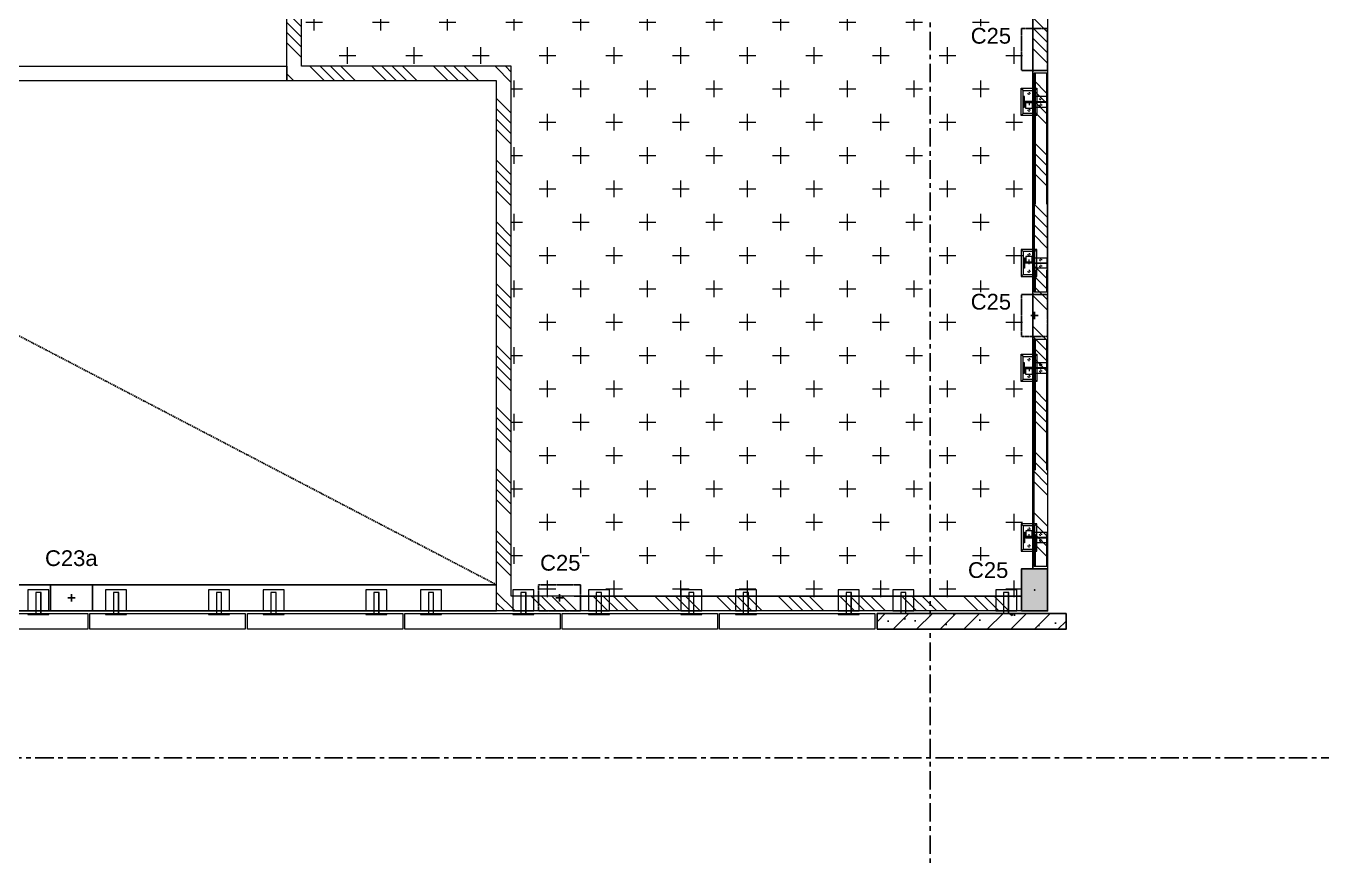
# Model space of a CAD drawing. Header units: millimetres. Extents: x 663313 to 1226001, y 1431724 to 1620898.
# Drawn here: x 1008079 to 1020493, y 1543630 to 1551603 of the extents above; entities that cross this region are included whole.
import ezdxf
from ezdxf.enums import TextEntityAlignment as Align

# ---------------------------------------------------------------- set-up
doc = ezdxf.new("R2010")
doc.units = ezdxf.units.MM
for name, pattern in [('CENTER', [50.800000000000004, 31.75, -6.35, 6.35, -6.35]), ('HIDDEN', [0.375, 0.25, -0.125]), ('TA_GL_000.70000', [1.925, 0.7, -0.175, 0.175, -0.175, 0.7]), ('XKITLINE00', [0]), ('XKITLINE02', [4, 2, -2])]:
    doc.linetypes.add(name, pattern=pattern)
for name, color, linetype in [('000 - 0_SYM_DWG_GRID-BUBBLE_MAIN_COLOR_6', 6, 'Continuous'), ('000 - 0_SYM_DWG_GRIDLINE_MAIN_COLOR_251', 251, 'Continuous'), ('000 - 0_SYM_DWG_SLOPE-SYM_TEXT_COLOR_3', 3, 'Continuous'), ('000 - CONCRETE_COL_HATCH_', 251, 'Continuous'), ('000 - CONCRETE_COL_WIPEOUT_', 250, 'Continuous'), ('000 - CONCRETE_PRECAST_CUT_COLOR_4', 4, 'Continuous'), ('000 - CONCRETE_PRECAST_MAIN_COLOR_1', 1, 'Continuous'), ('000 - CONCRETE_PRECAST_WIPEOUT_', 250, 'Continuous'), ('000 - EXISTING_COLUMN_CUT_COLOR_5', 5, 'Continuous'), ('000 - EXISTING_CONCRETE_CUT_COLOR_5', 5, 'Continuous'), ('000 - GRID', 251, 'CENTER'), ('BR', 6, 'Continuous'), ('CVA044__', 2, 'Continuous'), ('DIM', 1, 'Continuous'), ('TEXT', 3, 'Continuous')]:
    doc.layers.add(name, color=color, linetype=linetype)
for name, color, linetype, lineweight in [('A-FLOR-E', 2, 'Continuous', 9), ('Bolt', 7, 'Continuous', 0), ('Part', 2, 'Continuous', 0)]:
    doc.layers.add(name, color=color, linetype=linetype, lineweight=lineweight)
doc.styles.add('Arial', font='arial.ttf')
doc.styles.add('TA', font='', dxfattribs={"height": 4.5})
doc.styles.get('TA').set_extended_font_data('Cordia New')

# ---------------------------------------------------------------- blocks, each defined once
blk = doc.blocks.new('*U4785')
at = {"layer": '000 - 0_SYM_DWG_GRID-BUBBLE_MAIN_COLOR_6'}
blk.add_line((36.24999999999928, -2.22912775562183e-13), (31.24999999999927, -2.220245971424828e-13), dxfattribs=at)
blk.add_circle((41.249999985412, -2.238009539818831e-13), 4.999999985412714, dxfattribs=at)
at = {"layer": '000 - 0_SYM_DWG_GRIDLINE_MAIN_COLOR_251', "color": 0, "linetype": 'ByBlock', "ltscale": 5}
blk.add_line((19.99999999999987, -1.485280471089071e-13), (-316.0000000047635, 1.673383112710831e-13), dxfattribs=at)
at = {"layer": '000 - 0_SYM_DWG_GRIDLINE_MAIN_COLOR_251', "color": 3}
blk.add_point((-296.0000000047638, 5.437431788301755e-14), dxfattribs=at)
at = {"layer": '000 - 0_SYM_DWG_GRIDLINE_MAIN_COLOR_251', "color": 0}
blk.add_point((0, 0), dxfattribs=at)
at = {"style": 'TA', "flags": 1}
blk.add_attdef('LOCATION', (5.999999999999999, -6.000000000000001), '', height=4.5, rotation=270, dxfattribs=at)
at = {"layer": '000 - 0_SYM_DWG_SLOPE-SYM_TEXT_COLOR_3', "style": 'Arial'}
blk.add_attdef('GRID-HEAD', text='', height=4.000000000000001, rotation=269.9999999999951, dxfattribs=at).set_placement((41.249999985412, -2.263769370436935e-13), align=Align.MIDDLE_CENTER)
blk = doc.blocks.new('*U4786')
at = {"layer": '000 - 0_SYM_DWG_GRIDLINE_MAIN_COLOR_251', "color": 0, "linetype": 'ByBlock', "ltscale": 5}
blk.add_line((75.99999999999942, -2.764863893389731e-12), (-538.0000001488631, 2.821025884952372e-12), dxfattribs=at)
at = {"layer": '000 - 0_SYM_DWG_GRIDLINE_MAIN_COLOR_251', "color": 3}
blk.add_point((-462.0000001488638, 8.486802320825737e-14), dxfattribs=at)
at = {"style": 'TA', "flags": 1}
blk.add_attdef('LOCATION', (5.999999999999999, -6.000000000000001), '', height=4.5, rotation=270, dxfattribs=at)
at = {"layer": '000 - 0_SYM_DWG_SLOPE-SYM_TEXT_COLOR_3', "style": 'Arial'}
blk.add_attdef('GRID-HEAD', text='', height=4.000000000000001, rotation=180, dxfattribs=at).set_placement((154.0914374121304, -1.023181539494544e-12), align=Align.MIDDLE_CENTER)
blk = doc.blocks.new('W-1-PP18-ST_ENT4_REV00_20260531-225107_LOPF_DIMS')
at = {"layer": '000 - GRID', "linetype": 'TA_GL_000.70000', "xscale": 50.00000000000044, "yscale": 50.00000000000044, "zscale": 50.00000000000044, "rotation": 90}
blk.add_blockref('*U4785', (23099.99999207503, -0.5798214690294117), dxfattribs=at).add_auto_attribs({'GRID-HEAD': '5-4'})
at = {"layer": '000 - GRID', "linetype": 'TA_GL_000.70000', "xscale": 50.00000000000038, "yscale": 50.00000000000038, "zscale": 50.00000000000038, "rotation": 180}
blk.add_blockref('*U4786', (0, -14800.00000023842), dxfattribs=at)
blk = doc.blocks.new('C25')
at = {"layer": 'BR', "color": 1}
for p, q in [((-0.03428971997345798, 1.001963391900063e-05), (0.03428972073015757, 1.001986674964428e-05)), ((2.91038304567337e-11, 0.03429974056780338), (-8.731149137020111e-11, -0.03427970083430409))]:
    blk.add_line(p, q, dxfattribs=at)
at = {"layer": 'BR', "color": 5, "ltscale": 5}
blk.add_lwpolyline([(-0.1250000002037268, 0.2000100198201835), (0.1249999996798579, 0.2000100202858448), (0.1250000004947651, -0.1999899800866842), (-0.1249999999708962, -0.1999899800866842)], close=True, dxfattribs=at)
blk = doc.blocks.new('*U5721')
blk.add_wipeout([(0, -4.547473508864641e-13), (1800.0000000465657, -4.547473508864641e-13), (1800.0000000465657, 150.00000013969793), (0, 150.00000013969793)]).dxf.layer = '000 - CONCRETE_PRECAST_WIPEOUT_'
at = {"layer": '000 - CONCRETE_COL_HATCH_'}
h = blk.add_hatch(dxfattribs=at)
h.set_pattern_fill('ANSI31', color=256, angle=-2.197154778051754e-15)
h.set_pattern_definition([(45, (1531882.293100367, 694828.0416850131), (-112.2532015133644, 112.2532015133644), [])])
h.paths.add_polyline_path([(0, 0), (1800.000000046566, 0), (1800.000000046566, 150.0000001396842), (0, 150.0000001396842)])
h = blk.add_hatch(dxfattribs=at)
h.set_pattern_fill('AR-CONC', color=256, scale=0.05, angle=-2.197154778051754e-15)
h.set_pattern_definition([(49.99999999999999, (1531882.293100367, 695178.0416848734), (455.46167249001, -39.84771384725773), [47.62500000000001, -523.8750000000001]), (355, (1531882.293100367, 695178.0416848734), (-88.10855356242332, 477.6421130975879), [38.10000000000001, -419.1014604250001]), (100.4514447, (1531920.248117866, 695174.7210511233), (367.3531177258832, 437.7943797804878), [40.47502200000001, -445.2256115000001]), (46.18420000000002, (1531882.293100367, 695305.0416848734), (677.6976022303248, -105.1058198318179), [71.43749999999999, -785.8124999999999]), (96.63555760999996, (1531938.767850367, 695296.2829348735), (593.5103351287576, 618.5653114943038), [60.71255785000001, -667.8390204000001]), (351.1841511700001, (1531882.293100367, 695305.0416848734), (593.5103351624426, 618.5653114638317), [57.149917675, -628.6493298]), (21, (1531945.793100367, 695273.2916848734), (379.0359781728312, -255.662995467719), [47.62500000000001, -523.875]), (326.0000000000001, (1531945.793100367, 695273.2916848734), (154.5050708691177, 460.4699153057982), [38.1, -419.1]), (71.45144499999999, (1531977.379431867, 695251.9864351234), (533.5410481967904, 204.8069222147631), [40.475022, -445.224844]), (37.50000000000001, (1531882.293100367, 695178.0416848734), (7.721508126479551, 211.3875971828828), [0, -414.02, 0, -425.45, 0, -420.6875]), (7.499999999999998, (1531882.293100367, 695178.0416848734), (167.0491562757644, 250.4514370452988), [0, -242.57, 0, -404.495, 0, -160.3375]), (327.5, (1531740.688100367, 695178.0416848734), (338.9764879171785, -14.32185998168362), [0, -158.75, 0, -495.3000000000001, 0, -657.2250000000001]), (317.5, (1531677.188100367, 695178.0416848734), (370.3229534650451, 63.56622758333257), [0, -206.375, 0, -328.93, 0, -466.725])])
h.paths.add_polyline_path([(0, 0), (1800.000000046566, 0), (1800.000000046566, 150.0000001396842), (0, 150.0000001396842)])
at = {"layer": '000 - CONCRETE_PRECAST_MAIN_COLOR_1', "color": 0}
blk.add_lwpolyline([(0, 0), (1800.000000046566, 0), (1800.000000046566, 150.0000001396842), (0, 150.0000001396842)], close=True, dxfattribs=at)
blk = doc.blocks.new('44')
at = {"layer": 'Bolt', "color": 21, "linetype": 'XKITLINE00', "lineweight": 0}
for p, q in [((20.41990298614814, 17.84262092679273), (20.42922698613233, 17.84262092679273)), ((20.41990298614814, 17.84262092679273), (20.42922698613233, 17.84262092679273)), ((20.43390293605603, 17.85662102687638), (20.43390293605603, 17.84729702689219)), ((20.43390293605603, 17.85662102687638), (20.43390293605603, 17.84729702689219)), ((20.43390293605603, 17.82862097688485), (20.43390293605603, 17.83794497686904)), ((20.43390293605603, 17.82862097688485), (20.43390293605603, 17.83794497686904)), ((20.44790288619674, 17.84262092679273), (20.43857888597972, 17.84262092679273)), ((20.44790288619674, 17.84262092679273), (20.43857888597972, 17.84262092679273)), ((20.57990288594715, 17.84262092679273), (20.58922688616417, 17.84262092679273)), ((20.57990288594715, 17.84262092679273), (20.58922688616417, 17.84262092679273)), ((20.5939029860308, 17.85662102687638), (20.5939029860308, 17.84729702689219)), ((20.5939029860308, 17.85662102687638), (20.5939029860308, 17.84729702689219)), ((20.5939029860308, 17.82862097688485), (20.5939029860308, 17.83794497686904)), ((20.5939029860308, 17.82862097688485), (20.5939029860308, 17.83794497686904)), ((20.60790293617151, 17.84262092679273), (20.59857893595449, 17.84262092679273)), ((20.60790293617151, 17.84262092679273), (20.59857893595449, 17.84262092679273)), ((22.03490318637319, 17.84262092679273), (22.04422718659021, 17.84262092679273)), ((22.03490318637319, 17.84262092679273), (22.04422718659021, 17.84262092679273)), ((22.0489031365139, 17.85662102687638), (22.0489031365139, 17.84729702689219)), ((22.0489031365139, 17.85662102687638), (22.0489031365139, 17.84729702689219)), ((22.0489031365139, 17.82862097688485), (22.0489031365139, 17.83794497686904)), ((22.0489031365139, 17.82862097688485), (22.0489031365139, 17.83794497686904)), ((22.06290323659755, 17.84262092679273), (22.05357923638053, 17.84262092679273)), ((22.06290323659755, 17.84262092679273), (22.05357923638053, 17.84262092679273)), ((22.19490323634795, 17.84262092679273), (22.20422723656498, 17.84262092679273)), ((22.19490323634795, 17.84262092679273), (22.20422723656498, 17.84262092679273)), ((22.20890318648867, 17.85662102687638), (22.20890318648867, 17.84729702689219)), ((22.20890318648867, 17.85662102687638), (22.20890318648867, 17.84729702689219)), ((22.20890318648867, 17.82862097688485), (22.20890318648867, 17.83794497686904)), ((22.20890318648867, 17.82862097688485), (22.20890318648867, 17.83794497686904)), ((22.22290313639655, 17.84262092679273), (22.21357913641236, 17.84262092679273)), ((22.22290313639655, 17.84262092679273), (22.21357913641236, 17.84262092679273)), ((23.03490308625601, 17.84262092702556), (23.0442270862402, 17.84262092702556)), ((23.03490308625601, 17.84262092702556), (23.0442270862402, 17.84262092702556)), ((23.04890303616389, 17.85662102710921), (23.04890303616389, 17.84729702712502)), ((23.04890303616389, 17.85662102710921), (23.04890303616389, 17.84729702712502)), ((23.04890303616389, 17.82862097711768), (23.04890303616389, 17.83794497710187)), ((23.04890303616389, 17.82862097711768), (23.04890303616389, 17.83794497710187)), ((23.06290298630461, 17.84262092702556), (23.05357898608759, 17.84262092702556)), ((23.06290298630461, 17.84262092702556), (23.05357898608759, 17.84262092702556)), ((23.19490298605501, 17.84262092702556), (23.20422698627203, 17.84262092702556)), ((23.19490298605501, 17.84262092702556), (23.20422698627203, 17.84262092702556)), ((23.20890308613866, 17.85662102710921), (23.20890308613866, 17.84729702712502)), ((23.20890308613866, 17.85662102710921), (23.20890308613866, 17.84729702712502)), ((23.20890308613866, 17.82862097711768), (23.20890308613866, 17.83794497710187)), ((23.20890308613866, 17.82862097711768), (23.20890308613866, 17.83794497710187)), ((23.22290303627938, 17.84262092702556), (23.21357903606236, 17.84262092702556)), ((23.22290303627938, 17.84262092702556), (23.21357903606236, 17.84262092702556)), ((24.56990318605654, 17.84262092702556), (24.57922718627356, 17.84262092702556)), ((24.56990318605654, 17.84262092702556), (24.57922718627356, 17.84262092702556)), ((24.58390313619725, 17.85662102710921), (24.58390313619725, 17.84729702712502)), ((24.58390313619725, 17.85662102710921), (24.58390313619725, 17.84729702712502)), ((24.58390313619725, 17.82862097711768), (24.58390313619725, 17.83794497710187)), ((24.58390313619725, 17.82862097711768), (24.58390313619725, 17.83794497710187)), ((24.5979032362809, 17.84262092702556), (24.58857923606388, 17.84262092702556)), ((24.5979032362809, 17.84262092702556), (24.58857923606388, 17.84262092702556)), ((24.7299032360313, 17.84262092702556), (24.73922723624833, 17.84262092702556)), ((24.7299032360313, 17.84262092702556), (24.73922723624833, 17.84262092702556)), ((24.74390318617202, 17.85662102710921), (24.74390318617202, 17.84729702712502)), ((24.74390318617202, 17.85662102710921), (24.74390318617202, 17.84729702712502)), ((24.74390318617202, 17.82862097711768), (24.74390318617202, 17.83794497710187)), ((24.74390318617202, 17.82862097711768), (24.74390318617202, 17.83794497710187)), ((24.7579031360799, 17.84262092702556), (24.74857913609571, 17.84262092702556)), ((24.7579031360799, 17.84262092702556), (24.74857913609571, 17.84262092702556)), ((20.46990293613612, 17.73262097674888), (20.47922693612031, 17.73262097674888)), ((20.48390288604401, 17.74662092688959), (20.48390288604401, 17.7372969269054)), ((20.48390288604401, 17.71862102684099), (20.48390288604401, 17.72794502682518)), ((20.49790298612766, 17.73262097674888), (20.48857898614347, 17.73262097674888)), ((20.52990293595917, 17.73262097674888), (20.53922693617619, 17.73262097674888)), ((20.54390288609989, 17.74662092688959), (20.54390288609989, 17.7372969269054)), ((20.54390288609989, 17.71862102684099), (20.54390288609989, 17.72794502682518)), ((20.55790298618354, 17.73262097674888), (20.54857898596651, 17.73262097674888)), ((22.08490313636116, 17.73262097674888), (22.09422713657818, 17.73262097674888)), ((22.09890323644481, 17.74662092688959), (22.09890323644481, 17.7372969269054)), ((22.09890323644481, 17.71862102684099), (22.09890323644481, 17.72794502682518)), ((22.11290318658553, 17.73262097674888), (22.10357918636851, 17.73262097674888)), ((22.14490313641704, 17.73262097674888), (22.15422713640123, 17.73262097674888)), ((22.15890323650069, 17.74662092688959), (22.15890323650069, 17.7372969269054)), ((22.15890323650069, 17.71862102684099), (22.15890323650069, 17.72794502682518)), ((22.17290318640858, 17.73262097674888), (22.16357918642439, 17.73262097674888)), ((23.08490303624399, 17.73262097698171), (23.09422703622818, 17.73262097698171)), ((23.09890298615187, 17.74662092712242), (23.09890298615187, 17.73729692713823)), ((23.09890298615187, 17.71862102707382), (23.09890298615187, 17.72794502705801)), ((23.11290308623552, 17.73262097698171), (23.10357908625133, 17.73262097698171)), ((23.14490303606703, 17.73262097698171), (23.15422703628406, 17.73262097698171)), ((23.15890298620775, 17.74662092712242), (23.15890298620775, 17.73729692713823)), ((23.15890298620775, 17.71862102707382), (23.15890298620775, 17.72794502705801)), ((23.1729030862914, 17.73262097698171), (23.16357908607438, 17.73262097698171)), ((24.61990313604451, 17.73262097698171), (24.62922713626153, 17.73262097698171)), ((24.63390323612816, 17.74662092712242), (24.63390323612816, 17.73729692713823)), ((24.63390323612816, 17.71862102707382), (24.63390323612816, 17.72794502705801)), ((24.64790318626888, 17.73262097698171), (24.63857918605186, 17.73262097698171)), ((24.67990313610039, 17.73262097698171), (24.68922713608458, 17.73262097698171)), ((24.69390323618404, 17.74662092712242), (24.69390323618404, 17.73729692713823)), ((24.69390323618404, 17.71862102707382), (24.69390323618404, 17.72794502705801)), ((24.70790318609193, 17.73262097698171), (24.69857918610774, 17.73262097698171))]:
    blk.add_line(p, q, dxfattribs=at)
at = {"layer": 'Bolt', "color": 21, "linetype": 'XKITLINE02', "lineweight": 0}
for p, q in [((20.50298288604222, 17.84262092679273), (20.54590298607923, 17.84262092679273)), ((20.51690288609802, 17.84962097683456), (20.51090288604587, 17.84962097683456)), ((20.51090288604587, 17.84962097683456), (20.51690288609802, 17.84962097683456)), ((20.51690288609802, 17.83562102692667), (20.51090288604587, 17.83562102692667)), ((20.51090288604587, 17.83562102692667), (20.51690288609802, 17.83562102692667)), ((20.51690288609802, 17.86212092696223), (20.52190298610344, 17.86212092696223)), ((20.51690288609802, 17.82312092685606), (20.52190298610344, 17.82312092685606)), ((22.13982323650248, 17.84262092679273), (22.09690313646547, 17.84262092679273)), ((22.12590323644667, 17.86212092696223), (22.12090313644126, 17.86212092696223)), ((22.12590323644667, 17.82312092685606), (22.12090313644126, 17.82312092685606)), ((22.12590323644667, 17.84962097683456), (22.13190323649883, 17.84962097683456)), ((22.13190323649883, 17.84962097683456), (22.12590323644667, 17.84962097683456)), ((22.12590323644667, 17.83562102692667), (22.13190323649883, 17.83562102692667)), ((22.13190323649883, 17.83562102692667), (22.12590323644667, 17.83562102692667)), ((23.11798298615008, 17.84262092702556), (23.16090308618709, 17.84262092702556)), ((23.13190298620589, 17.84962097706739), (23.12590298615373, 17.84962097706739)), ((23.12590298615373, 17.84962097706739), (23.13190298620589, 17.84962097706739)), ((23.13190298620589, 17.8356210271595), (23.12590298615373, 17.8356210271595)), ((23.12590298615373, 17.8356210271595), (23.13190298620589, 17.8356210271595)), ((23.13190298620589, 17.86212092719506), (23.1369030862113, 17.86212092719506)), ((23.13190298620589, 17.82312092708889), (23.1369030862113, 17.82312092708889)), ((24.67482323618583, 17.84262092702556), (24.63190313614882, 17.84262092702556)), ((24.66090323613003, 17.86212092719506), (24.65590313612461, 17.86212092719506)), ((24.66090323613003, 17.82312092708889), (24.65590313612461, 17.82312092708889)), ((24.66090323613003, 17.84962097706739), (24.66690323618218, 17.84962097706739)), ((24.66690323618218, 17.84962097706739), (24.66090323613003, 17.84962097706739)), ((24.66090323613003, 17.8356210271595), (24.66690323618218, 17.8356210271595)), ((24.66690323618218, 17.8356210271595), (24.66090323613003, 17.8356210271595))]:
    blk.add_line(p, q, dxfattribs=at)
at = {"layer": 'Part', "color": 21, "linetype": 'XKITLINE02', "lineweight": 0}
for p, q in [((19.98889996157936, 27.26068043324631), (19.78890001145169, 27.26068043324631)), ((19.98889996157936, 26.52062612678856), (19.78890001145169, 26.52062612678856)), ((19.98889996157936, 25.54062602680642), (19.78890001145169, 25.54062602680642)), ((19.98889996157936, 25.02062612678856), (19.78890001145169, 25.02062612678856)), ((19.98889996157936, 24.04062602692284), (19.78890001145169, 24.04062602692284)), ((19.98889996157936, 23.52062612678856), (19.78890001145169, 23.52062612678856)), ((19.98889996157936, 22.64062607684173), (19.78890001145169, 22.64062607684173)), ((19.98889996157936, 21.92062607686967), (19.78890001145169, 21.92062607686967)), ((19.98889996157936, 21.04062602680642), (19.78890001145169, 21.04062602680642)), ((19.98889996157936, 20.52062612690497), (19.78890001145169, 20.52062612690497)), ((19.98889996157936, 19.54062602680642), (19.78890001145169, 19.54062602680642)), ((19.98889996157936, 19.02062612690497), (19.78890001145169, 19.02062612690497)), ((19.98888390511252, 18.04062617698219), (19.78888395498484, 18.04062617698219)), ((20.46390293608397, 17.79262097680476), (20.56390298623569, 17.79262097680476)), ((20.51090288604587, 17.87262092682067), (20.51090288604587, 17.81262092676479)), ((20.51090288604587, 17.76262097677682), (20.51690288609802, 17.76262097677682)), ((20.51690288609802, 17.87262092682067), (20.51690288609802, 17.81262092676479)), ((22.17890318646073, 17.79262097680476), (22.07890313630901, 17.79262097680476)), ((22.12590323644667, 17.87262092682067), (22.12590323644667, 17.81262092676479)), ((22.13190323649883, 17.76262097677682), (22.12590323644667, 17.76262097677682)), ((22.13190323649883, 17.87262092682067), (22.13190323649883, 17.81262092676479)), ((23.12590298615373, 17.76262097700965), (23.13190298620589, 17.76262097700965)), ((24.71390318614408, 17.79262097703759), (24.61390313599236, 17.79262097703759)), ((24.66090323613003, 17.8726209270535), (24.66090323613003, 17.81262092699762)), ((24.66690323618218, 17.76262097700965), (24.66090323613003, 17.76262097700965)), ((24.66690323618218, 17.8726209270535), (24.66690323618218, 17.81262092699762))]:
    blk.add_line(p, q, dxfattribs=at)
at = {"layer": 'Part', "lineweight": 0}
for p, q in [((20.38390298606805, 17.91762092674617), (20.40390293626092, 17.89762097678613)), ((20.64390293601878, 17.91762092674617), (20.62390298605874, 17.89762097678613)), ((21.99890318652592, 17.91762092674617), (22.01890313648596, 17.89762097678613)), ((22.25890313647665, 17.91762092674617), (22.23890318628378, 17.89762097678613)), ((22.99890308617591, 17.917620926979), (23.01890303636878, 17.89762097701896)), ((23.25890303612664, 17.917620926979), (23.2389030861666, 17.89762097701896)), ((24.53390318620927, 17.917620926979), (24.55390313616931, 17.89762097701896)), ((24.79390313616, 17.917620926979), (24.77390318596713, 17.89762097701896))]:
    blk.add_line(p, q, dxfattribs=at)
at = {"layer": 'Part', "color": 251, "linetype": 'HIDDEN', "lineweight": 0, "ltscale": 5}
for p, q in [((22.40390311134956, 17.78461982682347), (20.23890301142796, 17.78461982682347)), ((24.93890311126574, 17.78461982682347), (22.85388316144213, 17.78461982682347)), ((22.40390311134956, 17.67561977682635), (20.23890301142796, 17.67561977682635)), ((24.93890311126574, 17.67561977682635), (22.85388316144213, 17.67561977682635))]:
    blk.add_line(p, q, dxfattribs=at)
at = {"layer": 'Part', "color": 252, "linetype": 'HIDDEN', "lineweight": 0, "ltscale": 2}
for p, q in [((20.40390293626092, 17.78762102674227), (20.38390298606805, 17.7676209268393)), ((20.62390298605874, 17.78762102674227), (20.64390293601878, 17.7676209268393)), ((22.01890313648596, 17.78762102674227), (21.99890318652592, 17.7676209268393)), ((22.23890318628378, 17.78762102674227), (22.25890313647665, 17.7676209268393)), ((23.01890303636878, 17.7876210269751), (22.99890308617591, 17.76762092707213)), ((23.2389030861666, 17.7876210269751), (23.25890303612664, 17.76762092707213)), ((24.55390313616931, 17.7876210269751), (24.53390318620927, 17.76762092707213)), ((24.77390318596713, 17.7876210269751), (24.79390313616, 17.76762092707213))]:
    blk.add_line(p, q, dxfattribs=at)
at = {"layer": 'Part', "linetype": 'XKITLINE02', "lineweight": 0}
for p, q in [((20.51090288604587, 17.79262097680476), (20.51090288604587, 17.67262097692583)), ((20.51690288609802, 17.79262097680476), (20.51690288609802, 17.67262097692583)), ((20.52190298610344, 17.81262092676479), (20.52190298610344, 17.87262092682067)), ((22.12090313644126, 17.81262092676479), (22.12090313644126, 17.87262092682067)), ((22.12590323644667, 17.79262097680476), (22.12590323644667, 17.67262097692583)), ((22.13190323649883, 17.79262097680476), (22.13190323649883, 17.67262097692583)), ((23.12590298615373, 17.79262097703759), (23.12590298615373, 17.67262097715866)), ((23.13190298620589, 17.79262097703759), (23.13190298620589, 17.67262097715866)), ((23.1369030862113, 17.81262092699762), (23.1369030862113, 17.8726209270535)), ((24.65590313612461, 17.81262092699762), (24.65590313612461, 17.8726209270535)), ((24.66090323613003, 17.79262097703759), (24.66090323613003, 17.67262097715866)), ((24.66690323618218, 17.79262097703759), (24.66690323618218, 17.67262097715866))]:
    blk.add_line(p, q, dxfattribs=at)
at = {"layer": 'Part', "color": 21, "linetype": 'XKITLINE00', "lineweight": 0}
for points in [[(19.63890016125492, 26.81062187673524), (19.63890016125492, 28.2906219267752), (19.78890016139462, 28.2906219267752), (19.78890016139462, 26.81062187673524)], [(19.78890016139462, 26.7906219267752), (19.78890016139462, 25.31062187673524), (19.63890016125492, 25.31062187673524), (19.63890016125492, 26.7906219267752)], [(19.78890016139462, 25.2906219267752), (19.78890016139462, 23.81062187673524), (19.63890016125492, 23.81062187673524), (19.63890016125492, 25.2906219267752)], [(19.78890016139462, 23.7906219267752), (19.78890016139462, 22.31062187673524), (19.63890016125492, 22.31062187673524), (19.63890016125492, 23.7906219267752)], [(19.63890016125492, 20.81062187673524), (19.63890016125492, 22.2906219267752), (19.78890016139462, 22.2906219267752), (19.78890016139462, 20.81062187673524)], [(19.78890016139462, 20.7906219267752), (19.78890016139462, 19.31062187673524), (19.63890016125492, 19.31062187673524), (19.63890016125492, 20.7906219267752)], [(19.78890016139462, 19.2906219267752), (19.78890016139462, 17.49062192672864), (19.63890016125492, 17.49062192672864), (19.63890016125492, 19.2906219267752)]]:
    blk.add_lwpolyline(points, close=True, dxfattribs=at)
at = {"layer": 'Part', "color": 21, "linetype": 'HIDDEN', "lineweight": 0, "ltscale": 8}
for points in [[(19.78890001145169, 27.38067623309325), (19.77890011155955, 27.38067623309325), (19.77890011155955, 27.18067628319841), (19.78890001145169, 27.18067628319841)], [(19.78890001145169, 26.6406219266355), (19.77890011155955, 26.6406219266355), (19.77890011155955, 26.44062197674066), (19.78890001145169, 26.44062197674066)], [(19.78890001145169, 25.66062182665337), (19.77890011155955, 25.66062182665337), (19.77890011155955, 25.46062187675852), (19.78890001145169, 25.46062187675852)], [(19.78890001145169, 25.1406219266355), (19.77890011155955, 25.1406219266355), (19.77890011155955, 24.94062197674066), (19.78890001145169, 24.94062197674066)], [(19.78890001145169, 24.16062182676978), (19.77890011155955, 24.16062182676978), (19.77890011155955, 23.96062187687494), (19.78890001145169, 23.96062187687494)], [(19.78890001145169, 23.6406219266355), (19.77890011155955, 23.6406219266355), (19.77890011155955, 23.44062197674066), (19.78890001145169, 23.44062197674066)], [(19.78890001145169, 22.76062187668867), (19.77890011155955, 22.76062187668867), (19.77890011155955, 22.56062192679383), (19.78890001145169, 22.56062192679383)], [(19.78890001145169, 22.04062187671661), (19.77890011155955, 22.04062187671661), (19.77890011155955, 21.84062192682177), (19.78890001145169, 21.84062192682177)], [(19.78890001145169, 21.16062182665337), (19.77890011155955, 21.16062182665337), (19.77890011155955, 20.96062187675852), (19.78890001145169, 20.96062187675852)], [(19.78890001145169, 20.64062192675192), (19.77890011155955, 20.64062192675192), (19.77890011155955, 20.44062197685707), (19.78890001145169, 20.44062197685707)], [(19.78890001145169, 19.66062182665337), (19.77890011155955, 19.66062182665337), (19.77890011155955, 19.46062187675852), (19.78890001145169, 19.46062187675852)], [(19.78890001145169, 19.14062192675192), (19.77890011155955, 19.14062192675192), (19.77890011155955, 18.94062197685707), (19.78890001145169, 18.94062197685707)], [(19.78888395498484, 18.16062197682913), (19.7788840550927, 18.16062197682913), (19.7788840550927, 17.96062202693429), (19.78888395498484, 17.96062202693429)]]:
    blk.add_lwpolyline(points, dxfattribs=at)
for points in [[(19.81389991147421, 27.18067628319841), (20.01390001131199, 27.18067628319841), (20.01390001131199, 27.38067623309325), (19.81389991147421, 27.38067623309325)], [(19.81389991147421, 26.44062197674066), (20.01390001131199, 26.44062197674066), (20.01390001131199, 26.6406219266355), (19.81389991147421, 26.6406219266355)], [(19.81389991147421, 25.46062187675852), (20.01390001131199, 25.46062187675852), (20.01390001131199, 25.66062182665337), (19.81389991147421, 25.66062182665337)], [(19.81389991147421, 24.94062197674066), (20.01390001131199, 24.94062197674066), (20.01390001131199, 25.1406219266355), (19.81389991147421, 25.1406219266355)], [(19.81389991147421, 23.96062187687494), (20.01390001131199, 23.96062187687494), (20.01390001131199, 24.16062182676978), (19.81389991147421, 24.16062182676978)], [(19.81389991147421, 23.44062197674066), (20.01390001131199, 23.44062197674066), (20.01390001131199, 23.6406219266355), (19.81389991147421, 23.6406219266355)], [(19.81389991147421, 22.56062192679383), (20.01390001131199, 22.56062192679383), (20.01390001131199, 22.76062187668867), (19.81389991147421, 22.76062187668867)], [(19.81389991147421, 21.84062192682177), (20.01390001131199, 21.84062192682177), (20.01390001131199, 22.04062187671661), (19.81389991147421, 22.04062187671661)], [(19.81389991147421, 20.96062187675852), (20.01390001131199, 20.96062187675852), (20.01390001131199, 21.16062182665337), (19.81389991147421, 21.16062182665337)], [(19.81389991147421, 20.44062197685707), (20.01390001131199, 20.44062197685707), (20.01390001131199, 20.64062192675192), (19.81389991147421, 20.64062192675192)], [(19.81389991147421, 19.46062187675852), (20.01390001131199, 19.46062187675852), (20.01390001131199, 19.66062182665337), (19.81389991147421, 19.66062182665337)], [(19.81389991147421, 18.94062197685707), (20.01390001131199, 18.94062197685707), (20.01390001131199, 19.14062192675192), (19.81389991147421, 19.14062192675192)], [(19.81388385500736, 17.96062202693429), (20.01388395484514, 17.96062202693429), (20.01388395484514, 18.16062197682913), (19.81388385500736, 18.16062197682913)]]:
    blk.add_lwpolyline(points, close=True, dxfattribs=at)
at = {"layer": 'Part', "color": 21, "linetype": 'XKITLINE02', "lineweight": 0}
for points in [[(19.78890001145169, 27.25568048318382), (19.98889996157936, 27.25568048318382), (19.98889996157936, 27.3056804331718), (19.78890001145169, 27.3056804331718)], [(19.78890001145169, 26.51562617672607), (19.98889996157936, 26.51562617672607), (19.98889996157936, 26.56562612671405), (19.78890001145169, 26.56562612671405)], [(19.78890001145169, 25.53562607674394), (19.98889996157936, 25.53562607674394), (19.98889996157936, 25.58562602673192), (19.78890001145169, 25.58562602673192)], [(19.78890001145169, 25.01562617672607), (19.98889996157936, 25.01562617672607), (19.98889996157936, 25.06562612671405), (19.78890001145169, 25.06562612671405)], [(19.78890001145169, 24.03562607686035), (19.98889996157936, 24.03562607686035), (19.98889996157936, 24.08562602684833), (19.78890001145169, 24.08562602684833)], [(19.78890001145169, 23.51562617672607), (19.98889996157936, 23.51562617672607), (19.98889996157936, 23.56562612671405), (19.78890001145169, 23.56562612671405)], [(19.78890001145169, 22.63562612677924), (19.98889996157936, 22.63562612677924), (19.98889996157936, 22.68562607676722), (19.78890001145169, 22.68562607676722)], [(19.78890001145169, 21.91562612680718), (19.98889996157936, 21.91562612680718), (19.98889996157936, 21.96562607679516), (19.78890001145169, 21.96562607679516)], [(19.78890001145169, 21.03562607674394), (19.98889996157936, 21.03562607674394), (19.98889996157936, 21.08562602673192), (19.78890001145169, 21.08562602673192)], [(19.78890001145169, 20.51562617684249), (19.98889996157936, 20.51562617684249), (19.98889996157936, 20.56562612683047), (19.78890001145169, 20.56562612683047)], [(19.78890001145169, 19.53562607674394), (19.98889996157936, 19.53562607674394), (19.98889996157936, 19.58562602673192), (19.78890001145169, 19.58562602673192)], [(19.78890001145169, 19.01562617684249), (19.98889996157936, 19.01562617684249), (19.98889996157936, 19.06562612683047), (19.78890001145169, 19.06562612683047)], [(19.78888395498484, 18.0356262269197), (19.98888390511252, 18.0356262269197), (19.98888390511252, 18.08562617690768), (19.78888395498484, 18.08562617690768)]]:
    blk.add_lwpolyline(points, dxfattribs=at)
at = {"layer": 'Part', "lineweight": 0}
for points in [[(20.64390293601878, 17.79262097680476), (20.64390293601878, 17.91762092674617), (20.38390298606805, 17.91762092674617), (20.38390298606805, 17.79262097680476)], [(20.62390298605874, 17.79262097680476), (20.62390298605874, 17.89762097678613), (20.40390293626092, 17.89762097678613), (20.40390293626092, 17.79262097680476)], [(21.99890318652592, 17.79262097680476), (21.99890318652592, 17.91762092674617), (22.25890313647665, 17.91762092674617), (22.25890313647665, 17.79262097680476)], [(22.01890313648596, 17.79262097680476), (22.01890313648596, 17.89762097678613), (22.23890318628378, 17.89762097678613), (22.23890318628378, 17.79262097680476)], [(23.25890303612664, 17.79262097703759), (23.25890303612664, 17.917620926979), (22.99890308617591, 17.917620926979), (22.99890308617591, 17.79262097703759)], [(23.2389030861666, 17.79262097703759), (23.2389030861666, 17.89762097701896), (23.01890303636878, 17.89762097701896), (23.01890303636878, 17.79262097703759)], [(24.53390318620927, 17.79262097703759), (24.53390318620927, 17.917620926979), (24.79390313616, 17.917620926979), (24.79390313616, 17.79262097703759)], [(24.55390313616931, 17.79262097703759), (24.55390313616931, 17.89762097701896), (24.77390318596713, 17.89762097701896), (24.77390318596713, 17.79262097703759)]]:
    blk.add_lwpolyline(points, dxfattribs=at)
at = {"layer": 'Part', "linetype": 'XKITLINE02', "lineweight": 0}
for points in [[(20.46390293608397, 17.79262097680476), (20.46390293608397, 17.80062092689332), (20.51090288604587, 17.80062092689332), (20.51090288604587, 17.88462092692498), (20.46390293608397, 17.88462092692498), (20.46390293608397, 17.89262102695648), (20.56390298623569, 17.89262102695648), (20.56390298623569, 17.88462092692498), (20.51690288609802, 17.88462092692498), (20.51690288609802, 17.80062092689332), (20.56390298623569, 17.80062092689332), (20.56390298623569, 17.79262097680476)], [(22.17890318646073, 17.79262097680476), (22.17890318646073, 17.80062092689332), (22.13190323649883, 17.80062092689332), (22.13190323649883, 17.88462092692498), (22.17890318646073, 17.88462092692498), (22.17890318646073, 17.89262102695648), (22.07890313630901, 17.89262102695648), (22.07890313630901, 17.88462092692498), (22.12590323644667, 17.88462092692498), (22.12590323644667, 17.80062092689332), (22.07890313630901, 17.80062092689332), (22.07890313630901, 17.79262097680476)], [(23.07890303619183, 17.79262097703759), (23.07890303619183, 17.80062092712615), (23.12590298615373, 17.80062092712615), (23.12590298615373, 17.88462092715781), (23.07890303619183, 17.88462092715781), (23.07890303619183, 17.89262102718931), (23.17890308634355, 17.89262102718931), (23.17890308634355, 17.88462092715781), (23.13190298620589, 17.88462092715781), (23.13190298620589, 17.80062092712615), (23.17890308634355, 17.80062092712615), (23.17890308634355, 17.79262097703759)], [(24.71390318614408, 17.79262097703759), (24.71390318614408, 17.80062092712615), (24.66690323618218, 17.80062092712615), (24.66690323618218, 17.88462092715781), (24.71390318614408, 17.88462092715781), (24.71390318614408, 17.89262102718931), (24.61390313599236, 17.89262102718931), (24.61390313599236, 17.88462092715781), (24.66090323613003, 17.88462092715781), (24.66090323613003, 17.80062092712615), (24.61390313599236, 17.80062092712615), (24.61390313599236, 17.79262097703759)]]:
    blk.add_lwpolyline(points, close=True, dxfattribs=at)
at = {"layer": 'Part', "color": 4, "lineweight": 0}
blk.add_lwpolyline([(22.40390311134956, 17.66761982673779), (20.23890301142796, 17.66761982673779), (20.23890301142796, 17.79261977679562), (22.40390311134956, 17.79261977679562)], close=True, dxfattribs=at)
at = {"layer": 'Part', "color": 252, "linetype": 'HIDDEN', "lineweight": 0, "ltscale": 2}
for points in [[(20.38390298606805, 17.79262097680476), (20.38390298606805, 17.7676209268393), (20.64390293601878, 17.7676209268393), (20.64390293601878, 17.79262097680476)], [(20.40390293626092, 17.79262097680476), (20.40390293626092, 17.78762102674227), (20.62390298605874, 17.78762102674227), (20.62390298605874, 17.79262097680476)], [(22.25890313647665, 17.79262097680476), (22.25890313647665, 17.7676209268393), (21.99890318652592, 17.7676209268393), (21.99890318652592, 17.79262097680476)], [(22.23890318628378, 17.79262097680476), (22.23890318628378, 17.78762102674227), (22.01890313648596, 17.78762102674227), (22.01890313648596, 17.79262097680476)], [(22.99890308617591, 17.79262097703759), (22.99890308617591, 17.76762092707213), (23.25890303612664, 17.76762092707213), (23.25890303612664, 17.79262097703759)], [(23.01890303636878, 17.79262097703759), (23.01890303636878, 17.7876210269751), (23.2389030861666, 17.7876210269751), (23.2389030861666, 17.79262097703759)], [(24.79390313616, 17.79262097703759), (24.79390313616, 17.76762092707213), (24.53390318620927, 17.76762092707213), (24.53390318620927, 17.79262097703759)], [(24.77390318596713, 17.79262097703759), (24.77390318596713, 17.7876210269751), (24.55390313616931, 17.7876210269751), (24.55390313616931, 17.79262097703759)]]:
    blk.add_lwpolyline(points, dxfattribs=at)
at = {"layer": 'Part', "linetype": 'XKITLINE02', "lineweight": 0}
for points in [[(20.56390298623569, 17.79262097680476), (20.56390298623569, 17.67262097692583), (20.46390293608397, 17.67262097692583), (20.46390293608397, 17.79262097680476)], [(20.51690288609802, 17.81262092676479), (20.57690288592107, 17.81262092676479), (20.57690288592107, 17.87262092682067), (20.51690288609802, 17.87262092682067)], [(22.12590323644667, 17.81262092676479), (22.06590323662363, 17.81262092676479), (22.06590323662363, 17.87262092682067), (22.12590323644667, 17.87262092682067)], [(22.07890313630901, 17.79262097680476), (22.07890313630901, 17.67262097692583), (22.17890318646073, 17.67262097692583), (22.17890318646073, 17.79262097680476)], [(23.17890308634355, 17.79262097703759), (23.17890308634355, 17.67262097715866), (23.07890303619183, 17.67262097715866), (23.07890303619183, 17.79262097703759)], [(23.13190298620589, 17.81262092699762), (23.19190298602894, 17.81262092699762), (23.19190298602894, 17.8726209270535), (23.13190298620589, 17.8726209270535)], [(24.66090323613003, 17.81262092699762), (24.60090323630698, 17.81262092699762), (24.60090323630698, 17.8726209270535), (24.66090323613003, 17.8726209270535)], [(24.61390313599236, 17.79262097703759), (24.61390313599236, 17.67262097715866), (24.71390318614408, 17.67262097715866), (24.71390318614408, 17.79262097703759)]]:
    blk.add_lwpolyline(points, dxfattribs=at)
at = {"layer": 'Part', "color": 4, "lineweight": 0}
blk.add_lwpolyline([(22.85388316144213, 17.79261977679562), (22.85388316144213, 17.66761982673779), (24.93890311126574, 17.66761982673779), (24.93890311126574, 17.79261977679562), (22.85388316144213, 17.79261977679562)], dxfattribs=at)
at = {"layer": '000 - CONCRETE_PRECAST_CUT_COLOR_4', "xscale": 0.0009999999999999994, "yscale": 0.0009999999999999994, "zscale": 0.0009999999999999994, "rotation": 270}
blk.add_blockref('*U5721', (19.63890016125492, 19.2906219267752), dxfattribs=at)
blk = doc.blocks.new('*U5740')
blk.add_wipeout([(-125.0048689842224, -200.0030430555349), (125.00486898422241, -200.0030430555349), (125.00486898422241, 200.0030430555339), (-125.0048689842224, 200.0030430555339)]).dxf.layer = '000 - CONCRETE_COL_WIPEOUT_'
at = {"layer": '000 - CONCRETE_COL_HATCH_'}
h = blk.add_hatch(dxfattribs=at)
h.set_pattern_fill('AR-CONC', color=256, scale=0.5)
h.set_pattern_definition([(49.99999999999999, (0, -2.143072270648437e-14), (3.586300913003767, -0.3137606749129755), [0.375, -4.125]), (355, (0, -2.143072270648437e-14), (-0.693756668065, 3.760960668500059), [0.3, -3.3]), (100.45144446, (0.2988584050000043, -0.02614672000002128), (2.89254423363556, 3.447199954843147), [0.3187009599999997, -3.505710559999998]), (46.18420000000001, (0, 0.9999999999999786), (5.336206653357862, -0.8275964039653827), [0.5625, -6.1875]), (96.63563549, (0.4446837250000044, 0.9310334649999773), (4.673309728371142, 4.870593003872752), [0.47805171, -5.258568799999999]), (351.1841639899999, (0, 0.9999999999999786), (4.673309725273866, 4.870593001349951), [0.45, -4.950000005]), (21, (0.5, 0.7499999999999786), (2.984535260592308, -2.013094453326694), [0.375, -4.125]), (326.0000000000001, (0.5, 0.7499999999999786), (1.216576659607909, 3.625750225234265), [0.3, -3.3]), (71.45144474, (0.7487112700000012, 0.5822421299999759), (4.201111883649856, 1.612655764031769), [0.31870095, -3.50571056]), (37.50000000000001, (0, -2.143072270648437e-14), (0.06079927658645334, 1.664469269156557), [0, -3.26, 0, -3.35, 0, -3.3125]), (7.499999999999999, (0, -2.143072270648437e-14), (1.315347687210743, 1.972058559411801), [0, -1.91, 0, -3.185, 0, -1.2625]), (327.5, (-1.115000000000009, -2.143072270648437e-14), (2.669112180862045, -0.1127743586718988), [0, -1.25, 0, -3.9, 0, -5.175]), (317.5, (-1.615000000000009, -2.143072270648437e-14), (2.915930846711931, 0.5005249116615886), [0, -1.625, 0, -2.59, 0, -3.675])])
h.paths.add_polyline_path([(-125.0048689842224, -200.0030430555348), (125.0048689842224, -200.0030430555348), (125.0048689842224, 200.0030430555339), (-125.0048689842224, 200.0030430555339)])
blk.add_point((0, -4.547473508864641e-13))
at = {"layer": '000 - EXISTING_COLUMN_CUT_COLOR_5'}
blk.add_lwpolyline([(-125.0048689842224, -200.0030430555348), (125.0048689842224, -200.0030430555348), (125.0048689842224, 200.0030430555339), (-125.0048689842224, 200.0030430555339)], close=True, dxfattribs=at)
blk = doc.blocks.new('W-1-PP18-ST_ENT4_REV00_20260531-225334_LOPF_PL')
at = {"layer": 'A-FLOR-E'}
h = blk.add_hatch(dxfattribs=at)
h.set_pattern_fill('CROSS', color=250, scale=50, angle=2.544443745170813e-14)
h.set_pattern_definition([(0, (-663607876.3627089, -1524781034.102207), (317.4999999999999, 317.5000000000001), [158.75, -476.2500000000001]), (90, (-663607796.9877089, -1524781113.477207), (-317.5000000000001, 317.4999999999999), [158.75, -476.2500000000001])])
h.paths.add_polyline_path([(19109.67572266294, -8209.998295545578), (19109.77585810854, -13360.23649835587), (23991.60852891637, -13360.35403561592), (23967.62319797708, -1699.93278336525), (16485.04183465673, -1700.106406450272), (16485.00534266664, -3484.998542547226), (17110.03803891374, -3485.013758420944), (17109.82447344495, -8210.001704216003)])
at = {"layer": 'TEXT'}
h = blk.add_hatch(dxfattribs=at)
h.set_pattern_fill('ANSI34', color=251, scale=21.83100767730448, angle=389.6127377210304)
h.set_pattern_definition([(314.9986051339039, (31061.47735149099, -20146.6144387722), (294.0792195837633, 294.0649012116099), []), (314.9986051339039, (31061.47496527864, -20244.63850140572), (294.0792195837633, 294.0649012116099), []), (314.9986051339039, (31061.47257894708, -20342.66256356239), (294.0792195837633, 294.0649012116099), []), (314.9986051339039, (31061.4701922579, -20440.68684458733), (294.0792195837633, 294.0649012116099), [])])
h.paths.add_polyline_path([(21249.94820505811, -1450.035531044006), (21249.94479686453, -1590.035425424576), (24079.24457461073, -1590.10430264473), (24079.24780446722, -1450.104571580887)], flags=17)
h.paths.add_polyline_path([(18499.6206304474, -1589.968467473984), (18499.62403887941, -1449.96824836731), (16347.69064563944, -1449.915811061859), (16347.68723792268, -1589.916080474854)])
h.paths.add_polyline_path([(18499.62403864099, -1449.968276023865), (18499.6206304474, -1589.968468427658), (21249.94479662611, -1590.035424232483), (21249.94820505811, -1450.035329341888)], flags=17)
h.paths.add_polyline_path([(24220.23289519979, -1449.941145420074), (24080.23151392175, -1449.933311700821), (24079.94162804319, -13260.01345682144), (19109.71661991312, -13259.91148161888), (19109.70321542455, -8210.032585859299), (17109.79698044492, -8209.967413663864), (17110.03803974821, -3485.013758182526), (16485.30375081731, -3484.998548269272), (16485.04183465673, -1575.001703977585), (16345.04183477594, -1574.998296260834), (16345.00248033239, -3624.994485378265), (16970.03463155462, -3625.010350465775), (16969.92338592245, -8349.970825195312), (18969.83858114912, -8350.029174804688), (18969.71785885526, -13399.8987364769), (24219.93940312101, -13400.01195311546)])
at = {"layer": 'BR', "color": 1}
for p, q in [((24129.08382183744, -10585.99999880791), (24060.50438112451, -10585.9983291626)), ((24094.79326719476, -10620.28888487816), (24094.79493695928, -10551.70944356918)), ((19535.33142787649, -13275.28063726425), (19603.91086906625, -13275.28230667114)), ((19569.62031406595, -13309.57119202614), (19569.62198323442, -13240.99175143242))]:
    blk.add_line(p, q, dxfattribs=at)
at = {"layer": 'BR', "color": 1, "linetype": 'HIDDEN', "ltscale": 5}
for points in [[(24219.85094911291, -8251.002207279205), (23969.85094911291, -8250.996121406555), (23969.86068648531, -7850.996121168137), (24219.86068696214, -7851.002207279205)], [(24219.78923315241, -10786.00220727921), (23969.78923339082, -10785.99612140656), (23969.7989705248, -10385.99612116814), (24219.79897076322, -10386.00220751762)], [(24219.94170457555, -13400.01925301552), (23969.94170457555, -13400.01316714287), (23969.95144206716, -13000.01316690445), (24219.951442544, -13000.01925301552)], [(19369.61810571386, -13400.27660346031), (19369.62419099046, -13150.27660322189), (19769.62419134809, -13150.28634047508), (19769.61810547544, -13400.28634095192)]]:
    blk.add_lwpolyline(points, close=True, dxfattribs=at)
at = {"layer": 'DIM', "linetype": 'HIDDEN', "ltscale": 50}
blk.add_line((18969.7757754965, -13150.47288060188), (-2309.34733026789, -2059.47854757309), dxfattribs=at)
at = {"layer": 'DIM', "color": 2}
blk.add_line((18969.77943331434, -13399.94411706924), (13119.65849346353, -13399.80169510841), dxfattribs=at)
at = {"layer": 'DIM'}
for points in [[(24079.94289380743, -13360.29651880264), (24079.94351357652, -1590.104321479797)], [(24079.94511408044, -13259.96394348145), (19709.62564331724, -13259.9613506794)]]:
    blk.add_lwpolyline(points, dxfattribs=at)
at = {"layer": 'DIM', "color": 2}
blk.add_lwpolyline([(13119.33707923128, -13150.19149470329), (18969.7757754965, -13150.47288060188)], dxfattribs=at)
at = {"layer": 'Part', "linetype": 'XKITLINE00', "lineweight": 0}
for points in [[(18969.77943331434, -13399.94411706924), (18969.77699786855, -8350), (16969.72319812013, -8350), (16969.72319812013, -3624.864799976349), (16344.6189981146, -3624.86479973793), (16344.6189981146, -1449.916001558304)], [(16346.84941441251, -1449.985752820969), (24217.62339824869, -1450), (24217.62583321764, -13399.96651744843), (18969.77943331434, -13399.94411706924)]]:
    blk.add_lwpolyline(points, dxfattribs=at)
for points in [[(17109.72319800092, -8209.999999761581), (17109.72319823934, -3484.864799976349), (16484.61899823381, -3484.864800214767), (16484.61899823381, -1589.977998495102), (24077.62339812948, -1589.999601602554), (24077.62583309843, -13259.96591949463), (19109.77943319513, -13259.9447145462), (19109.77699798776, -8209.999999761581)], [(12919.99999621906, -13150.23139120918), (12919.99999621906, -3425.584927744931), (16344.6189981146, -3425.584927744931), (16344.6189981146, -3625.572284318507), (13119.98735279264, -3625.572284318507), (13119.98735279264, -8209.999999999534), (16969.99999611895, -8209.999999999767), (16969.99999611895, -8350), (13119.98735279264, -8349.999999999302), (13119.98735279264, -13150.23139120918)]]:
    blk.add_lwpolyline(points, close=True, dxfattribs=at)
at = {"layer": 'DIM', "color": 2, "xscale": 1000, "yscale": 1000, "zscale": 1000, "rotation": 89.99860517248617}
blk.add_blockref('C25', (14919.67155725195, -13275.28007316589), dxfattribs=at)
at = {"layer": 'CVA044__', "color": 3, "char_height": 149.9999999998653, "attachment_point": 5, "style": 'Arial', "bg_fill": 3, "box_fill_scale": 1.1, "bg_fill_color": 256, "bg_fill_true_color": 13158600, "bg_fill_transparency": 0}
for s, insert in [('\\A1;C25', (23679.27448851301, -7921.268838882446)), ('\\A1;C25', (23679.27448851301, -10454.83371281624)), ('\\A1;C23a', (14917.66319948866, -12898.06174683571)), ('\\A1;C25', (19576.72012860014, -12941.92958331108)), ('\\A1;C25', (23653.1045151396, -13011.48731637001))]:
    blk.add_mtext(s, dxfattribs=dict(at, insert=insert))
at = {"xscale": 1000.000000000001, "yscale": 1000.000000000001, "zscale": 1000.000000000001, "rotation": 90}
blk.add_blockref('44', (41885.61977786256, -33213.90015912056), dxfattribs=at)
at = {"layer": '000 - EXISTING_CONCRETE_CUT_COLOR_5'}
blk.add_blockref('*U5740', (24094.94657355978, -13200.01620995998), dxfattribs=at)

msp = doc.modelspace()

# ---------------------------------------------------------------- block references
at = {"layer": 'DIM', "color": 1}
msp.add_blockref('W-1-PP18-ST_ENT4_REV00_20260531-225107_LOPF_DIMS', (993592.6550051266, 1559430.777197846), dxfattribs=at)

# ---------------------------------------------------------------- next in the draw order: block references
msp.add_blockref('W-1-PP18-ST_ENT4_REV00_20260531-225334_LOPF_PL', (993592.6550051266, 1559430.777197846), dxfattribs=at)

doc.saveas('drawing.dxf')
